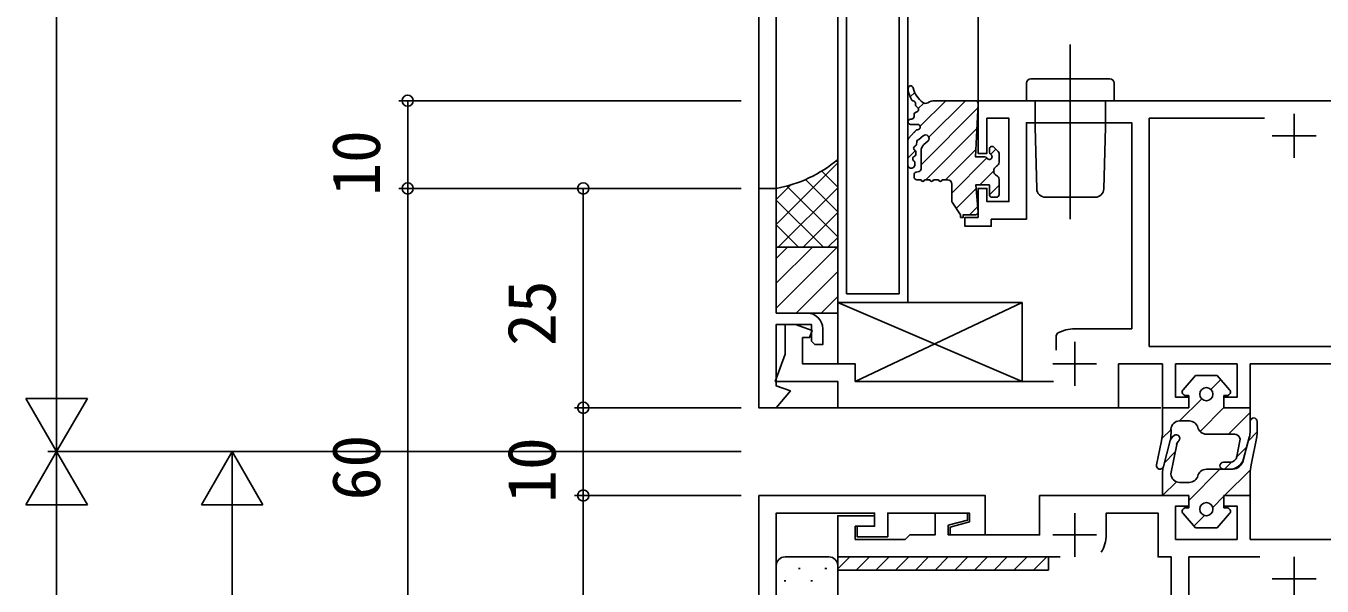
# Model space of a CAD drawing. Units: millimetres, scale not verified. Extents: x -960 to 961, y -419 to 416.
# Drawn here: x -597.9 to -450.2, y 223.3 to 287.1 of the extents above; entities that cross this region are included whole.
import ezdxf
from ezdxf.enums import TextEntityAlignment as Align

# ---------------------------------------------------------------- set-up
doc = ezdxf.new("R2010")
doc.units = ezdxf.units.MM
doc.header["$LTSCALE"] = 2
for name, color, linetype in [('0-2_YKK_11', 7, 'Continuous'), ('0-4_YKK_12', 2, 'Continuous'), ('0-5_YKK_13', 4, 'Continuous'), ('0-7_YKK_D', 6, 'Continuous')]:
    doc.layers.add(name, color=color, linetype=linetype)
doc.styles.add('ＭＳ ゴシック', font='')
doc.styles.get('ＭＳ ゴシック').set_extended_font_data('MS Gothic')

msp = doc.modelspace()

# ---------------------------------------------------------------- linework, layer by layer
at = {"layer": '0-2_YKK_11'}
for p, q in [((-453.4, 277.1), (-453.4, 272.1)), ((-455.9, 274.6), (-450.9, 274.6)), ((-478.4, 251.1), (-478.4, 246.1)), ((-480.9, 248.6), (-475.9, 248.6)), ((-478.4, 231.6), (-478.4, 226.6)), ((-480.9, 229.1), (-475.9, 229.1)), ((-453.4, 226.6), (-453.4, 221.6)), ((-455.9, 224.1), (-450.9, 224.1))]:
    msp.add_line(p, q, dxfattribs=at)
for points in [[(-478.4, 252.6), (-471.9, 252.6), (-471.9, 276.1), (-483.9, 276.1), (-483.9, 265.1), (-487.9, 265.1), (-487.9, 264.3), (-490.9, 264.3), (-490.9, 265.3), (-489.4, 265.3), (-489.4, 268.6), (-488.4, 268.6), (-488.4, 267.1), (-485.9, 267.1), (-485.9, 276.6), (-488.4, 276.6), (-488.4, 272.6), (-489.4, 272.6), (-489.4, 278.6), (-416.4, 278.6)], [(-456.782, 276.6), (-469.9, 276.6), (-469.9, 250.6), (-426.323, 250.6)], [(-514.4, 268.6), (-514.4, 243.6), (-512.4, 243.6), (-510.793, 245.515), (-512.4, 246.1), (-512.4, 253.1), (-508.4, 253.1), (-508.4, 251.2), (-508, 250.8), (-507.1, 250.8), (-507.1, 252.6)], [(-508.9, 254.4), (-512.4, 254.4), (-512.4, 268.6), (-514.4, 268.6)], [(-461.4, 243.6), (-461.4, 244.8), (-459.9, 244.8), (-459.9, 248.6), (-466.9, 248.6), (-466.9, 244.8), (-465.4, 244.8), (-465.4, 243.6), (-468.4, 243.6), (-468.4, 248.6), (-473.4, 248.6), (-473.4, 243.6), (-505.4, 243.6), (-505.4, 246.6), (-512.528, 246.6), (-511.4, 249.7), (-511.4, 253.1), (-510.2, 253.1), (-508.315, 252.414), (-508.612, 251.6), (-509.4, 251.6), (-509.4, 248.6), (-503.4, 248.6), (-503.4, 246.6), (-480.8, 246.6)], [(-480.5, 250.15), (-480.5, 251.833), (-480.346, 252.095)], [(-434.4, 248.6), (-458.4, 248.6), (-458.4, 243.6), (-461.4, 243.6)], [(-480.05, 226.6), (-505.4, 226.6), (-505.4, 231.3), (-501.2, 231.3), (-501.2, 230.1), (-503.4, 230.1), (-503.4, 228.6), (-497.7, 228.6), (-497.2, 229.1), (-494.3, 229.1), (-494.3, 231.6), (-490.6, 231.6), (-490.6, 230.8), (-492.8, 230.211), (-492.8, 229.1), (-482.4, 229.1), (-482.4, 233.6), (-465.4, 233.6), (-465.4, 232.4), (-466.9, 232.4), (-466.9, 228.6), (-459.9, 228.6), (-459.9, 232.4), (-461.4, 232.4), (-461.4, 233.6), (-458.4, 233.6), (-458.4, 228.6), (-427.4, 228.6)], [(-414.4, 198.6), (-474.4, 198.6), (-474.4, 212.6), (-475.9, 212.6), (-475.9, 213.6), (-472.4, 213.6), (-472.4, 202.1), (-467.4, 202.1), (-467.4, 226.6), (-468.9, 226.6), (-468.9, 231.6), (-474.8, 231.6), (-474.8, 229.1)], [(-457.323, 226.6), (-465.4, 226.6), (-465.4, 202.1), (-459.802, 200.6), (-456.782, 200.6)]]:
    msp.add_lwpolyline(points, dxfattribs=at)
msp.add_lwpolyline([(-514.4, 233.6), (-488.6, 233.6), (-488.6, 229.1), (-492.6, 229.1), (-492.6, 230), (-490.4, 230.589), (-490.4, 231.6), (-499.7, 231.6), (-499.7, 228.9), (-503.2, 228.9), (-503.2, 230.1), (-501.2, 230.1), (-501.2, 231.6), (-512.4, 231.6), (-512.4, 208.6), (-514.4, 208.6)], close=True, dxfattribs=at)
for centre, radius, start, end in [((-508.9, 252.6), 1.8, 0.00001, 89.99999), ((-478.4, 248.6), 4, 90, 119.10993), ((-478.4, 229.1), 3.6, 326.94426, 359.99997)]:
    msp.add_arc(centre, radius, start, end, dxfattribs=at)
at = {"layer": '0-4_YKK_12'}
for p, q in [((-514.4, 268.3), (-514.408, 331.4)), ((-512.4, 268.3), (-512.408, 331.4)), ((-505.4, 255.6), (-505.408, 331.4)), ((-504.408, 331.4), (-504.4, 256.6)), ((-498.4, 256.6), (-498.408, 331.4)), ((-497.408, 331.4), (-497.4, 255.6)), ((-489.4, 278.3), (-489.408, 331.4)), ((-497.4, 255.6), (-505.4, 255.6)), ((-504.4, 256.6), (-498.4, 256.6)), ((-514.108, 243.6), (-468.602, 243.6))]:
    msp.add_line(p, q, dxfattribs=at)
at = {"layer": '0-5_YKK_13'}
for p, q in [((-478.9, 285.019), (-478.9, 265.1)), ((-483.4, 281.1), (-474.4, 281.1)), ((-497.144, 279.042), (-496.633, 279.553)), ((-483.9, 280.6), (-483.9, 278.6)), ((-473.9, 278.6), (-473.9, 280.6)), ((-496.22, 277.72), (-495.599, 278.341)), ((-496.012, 275.684), (-493.096, 278.6)), ((-495.9, 271.306), (-489.425, 277.78)), ((-495.019, 274.431), (-490.85, 278.6)), ((-489.7, 278.6), (-494.346, 278.6)), ((-483.9, 278.6), (-473.9, 278.6)), ((-482.9, 278.6), (-482.9, 275.6)), ((-474.9, 275.6), (-474.9, 278.6)), ((-497, 276.5), (-497.1, 276.5)), ((-496.7, 277.015), (-496.7, 276.8)), ((-496.742, 274.953), (-496.425, 275.271)), ((-495.36, 269.6), (-489.542, 275.419)), ((-482.9, 275.6), (-482.724, 268.575)), ((-475.076, 268.575), (-474.9, 275.6)), ((-497.4, 274.111), (-497.4, 271.177)), ((-496.41, 273.63), (-496.384, 273.918)), ((-496.167, 274.175), (-495.655, 274.606)), ((-496.167, 274.175), (-495.655, 274.606)), ((-495.128, 274.005), (-495.574, 273.597)), ((-487.107, 272.812), (-487.607, 273.312)), ((-505.4, 271.578), (-505.576, 271.754)), ((-497.4, 272.05), (-496.562, 272.888)), ((-496.517, 272.435), (-496.492, 272.717)), ((-495.9, 272.859), (-495.9, 270.834)), ((-493.115, 269.6), (-489.658, 273.058)), ((-492.405, 268.065), (-488.395, 272.075)), ((-488.119, 273.1), (-488.119, 272.72)), ((-487.994, 272.476), (-487.382, 273.088)), ((-487.019, 271.58), (-487.019, 272.6)), ((-512.4, 264.507), (-505.4, 271.507)), ((-505.4, 268.75), (-507.23, 270.58)), ((-496.622, 271.268), (-496.599, 271.522)), ((-496.127, 270.543), (-496.472, 270.457)), ((-489.225, 269), (-487.619, 270.606)), ((-512.4, 267.336), (-510.73, 269.006)), ((-505.4, 263.093), (-511.183, 268.876)), ((-505.4, 265.921), (-509.089, 269.61)), ((-496.7, 270.166), (-496.7, 269.9)), ((-496.4, 269.6), (-495.9, 269.6)), ((-495.5, 269.6), (-494.9, 269.6)), ((-494.5, 269.6), (-493.9, 269.6)), ((-493.5, 269.6), (-492.9, 269.6)), ((-492.405, 269.1), (-492.405, 267.191)), ((-488.117, 267.863), (-487.019, 268.961)), ((-512.179, 261.9), (-505.4, 268.679)), ((-491.893, 266.332), (-489.644, 268.581)), ((-487.819, 267.6), (-487.319, 267.6)), ((-481.623, 267.6), (-481.725, 267.6)), ((-481.623, 267.6), (-476.177, 267.6)), ((-476.075, 267.6), (-476.177, 267.6)), ((-507.036, 261.9), (-512.4, 267.264)), ((-509.351, 261.9), (-505.4, 265.85)), ((-490.38, 265.6), (-489.457, 266.523)), ((-509.864, 261.9), (-512.4, 264.436)), ((-506.522, 261.9), (-505.4, 263.022)), ((-512.4, 260.615), (-511.115, 261.9)), ((-512.4, 257.787), (-508.287, 261.9)), ((-512.4, 254.958), (-505.458, 261.9)), ((-510.13, 254.4), (-505.4, 259.13)), ((-507.301, 254.4), (-505.4, 256.301)), ((-505.4, 255.6), (-484.4, 246.6)), ((-503.4, 246.6), (-484.4, 255.6)), ((-464.65, 247.298), (-466.054, 245.658)), ((-464.65, 247.298), (-462.15, 247.298)), ((-462.871, 245.68), (-461.737, 246.815)), ((-462.15, 247.298), (-460.746, 245.658)), ((-466.454, 242.098), (-463.932, 244.62)), ((-465.4, 244.998), (-465.75, 244.998)), ((-465.4, 243.598), (-465.4, 244.998)), ((-461.4, 244.998), (-461.4, 243.598)), ((-461.4, 244.998), (-461.05, 244.998)), ((-468.4, 243.598), (-468.4, 240.86)), ((-464.116, 240.9), (-461.4, 243.616)), ((-461.4, 243.598), (-458.4, 243.598)), ((-460.882, 240.598), (-458.4, 243.081)), ((-458.4, 243.598), (-458.4, 240.994)), ((-468.459, 240.092), (-467.424, 241.128)), ((-465.336, 242.098), (-466.442, 242.098)), ((-458.602, 239.848), (-457.6, 240.849)), ((-458.4, 242.039), (-458.4, 240.994)), ((-457.6, 242.039), (-457.6, 240.895)), ((-468.505, 239.843), (-469.079, 237.079)), ((-468.298, 236.907), (-467.509, 239.857)), ((-468.296, 236.917), (-467.509, 239.857)), ((-467.442, 236.055), (-466.781, 239.402)), ((-460.365, 240.598), (-463.4, 240.598)), ((-459.914, 238.061), (-459.624, 239.655)), ((-459.259, 237.402), (-458.503, 240.216)), ((-459.157, 237.783), (-458.503, 240.216)), ((-458.303, 237.084), (-457.658, 240.307)), ((-468.183, 237.338), (-466.943, 238.577)), ((-459.921, 238.024), (-458.787, 239.158)), ((-465.4, 233.05), (-461.852, 236.598)), ((-460.365, 236.598), (-463.4, 236.598)), ((-460.702, 237.398), (-461.446, 237.398)), ((-460.702, 236.598), (-461.446, 236.598)), ((-461.347, 236.598), (-460.528, 237.417)), ((-461.316, 233.598), (-458.381, 236.533)), ((-468.387, 233.598), (-466.815, 235.17)), ((-465.336, 235.098), (-466.442, 235.098)), ((-458.4, 233.598), (-458.4, 236.103)), ((-465.4, 233.598), (-465.4, 232.198)), ((-462.675, 232.239), (-461.4, 233.514)), ((-461.4, 233.598), (-458.4, 233.598)), ((-461.4, 232.198), (-461.4, 233.598)), ((-465.4, 232.198), (-465.75, 232.198)), ((-461.4, 232.198), (-461.05, 232.198)), ((-464.65, 229.898), (-466.054, 231.538)), ((-464.819, 230.095), (-463.591, 231.323)), ((-462.15, 229.898), (-460.746, 231.538)), ((-464.65, 229.898), (-462.15, 229.898)), ((-511.4, 226.6), (-506.4, 226.6)), ((-504.038, 226.6), (-505.4, 225.238)), ((-501.793, 226.6), (-503.293, 225.1)), ((-499.548, 226.6), (-501.048, 225.1)), ((-497.303, 226.6), (-498.803, 225.1)), ((-495.058, 226.6), (-496.558, 225.1)), ((-492.813, 226.6), (-494.313, 225.1)), ((-490.568, 226.6), (-492.068, 225.1)), ((-488.323, 226.6), (-489.823, 225.1)), ((-486.078, 226.6), (-487.578, 225.1)), ((-483.833, 226.6), (-485.333, 225.1)), ((-481.588, 226.6), (-483.088, 225.1)), ((-512.4, 217.6), (-512.4, 225.6)), ((-509.886, 225.289), (-509.686, 225.289)), ((-506.856, 225.289), (-506.656, 225.289)), ((-505.4, 225.6), (-505.4, 217.6)), ((-511.501, 223.874), (-511.301, 223.874)), ((-508.471, 223.874), (-508.271, 223.874)), ((-505.441, 223.874), (-505.4, 223.874))]:
    msp.add_line(p, q, dxfattribs=at)
for points in [[(-488.638, 272.2), (-489.7, 272.2), (-489.4, 278.285)], [(-496.518, 275.201), (-496.7, 275), (-497.322, 274.312)], [(-497.1, 275.9), (-497, 275.9), (-496.3, 275.9)], [(-505.4, 271.9), (-505.4, 261.9), (-512.4, 261.9), (-512.4, 268.6)], [(-489.4, 265.9), (-489.682, 269), (-488.119, 269), (-488.119, 267.9)], [(-487.019, 267.9), (-487.019, 269.52), (-487.019, 269.62)], [(-492.355, 267.024), (-491.405, 265.6), (-491.405, 265.3), (-491.105, 265.3), (-491.105, 265.6), (-489.7, 265.6)], [(-465.4, 243.598), (-468.4, 243.598), (-468.4, 241.893)], [(-467.442, 241.141), (-467.424, 241.123), (-467.442, 240.187), (-467.509, 239.857)], [(-465.4, 233.598), (-468.4, 233.598), (-468.4, 236.132)]]:
    msp.add_lwpolyline(points, dxfattribs=at)
for points in [[(-512.4, 261.9), (-505.4, 261.9), (-505.4, 254.4), (-512.4, 254.4)], [(-484.4, 255.6), (-505.4, 255.6), (-505.4, 248.6), (-503.4, 248.6), (-503.4, 246.6), (-484.4, 246.6)], [(-505.4, 226.6), (-505.4, 225.1), (-481.4, 225.1), (-481.4, 226.6)]]:
    msp.add_lwpolyline(points, close=True, dxfattribs=at)
for centre in [(-463.4, 245.148), (-463.4, 232.048)]:
    msp.add_circle(centre, 0.75, dxfattribs=at)
for centre, radius, start, end in [((-483.4, 280.6), 0.5, 90, 180), ((-474.4, 280.6), 0.5, 0, 90), ((-497.09, 279.989), 0.3, 13.31512, 187.29547), ((-493.916, 280.395), 3.5, 187.29547, 209.48467), ((-494.066, 280.675), 2.801, 192.73612, 234.42483), ((-496.789, 278.771), 0.2, 209.48467, 266.05031), ((-496.823, 278.272), 0.3, 346.23162, 86.05031), ((-496.338, 278.153), 0.2, 166.23162, 222.79726), ((-493.916, 280.395), 3.5, 222.79726, 227.19854), ((-496.498, 277.607), 0.3, 279.42424, 47.19854), ((-495.4, 278.8), 0.5, 233.73687, 301.78833), ((-494.346, 277.1), 1.5, 90, 121.78833), ((-489.7, 278.3), 0.3, 357.08541, 90), ((-497.1, 276.2), 0.3, 90, 270), ((-497, 276.8), 0.3, 270, 359.99999), ((-496.4, 277.015), 0.3, 99.42424, 179.99999), ((-496.295, 275), 0.3, 90.43621, 137.86454), ((-496.3, 275.6), 0.3, 270.43621, 90), ((-495.397, 274.3), 0.4, 312.37931, 130.11339), ((-497.1, 274.111), 0.3, 137.86454, 180), ((-496.451, 273.174), 0.3, 108.44315, 241.28719), ((-496.609, 273.648), 0.2, 288.44315, 354.86517), ((-495.388, 273.828), 1, 171.86593, 174.86517), ((-496.18, 273.941), 0.2, 107.6707, 171.86593), ((-496.301, 274.322), 0.2, 287.6707, 312.42799), ((-494.9, 272.859), 1, 132.37931, 180), ((-487.819, 273.1), 0.3, 45, 180), ((-515.122, 283.448), 15.095, 280.38793, 310.09313), ((-496.558, 271.979), 0.3, 108.44156, 241.28879), ((-496.717, 272.453), 0.2, 288.44156, 354.86517), ((-496.691, 272.735), 0.2, 354.86517, 61.28719), ((-488.638, 271.9), 0.3, 30, 90), ((-488.119, 272.2), 0.3, 210, 60), ((-487.819, 272.72), 0.3, 180, 240), ((-487.319, 272.6), 0.3, 0, 45), ((-497.021, 271.304), 0.4, 198.45537, 354.86517), ((-496.799, 271.54), 0.2, 354.86517, 61.28879), ((-496.4, 270.166), 0.3, 104.03625, 180), ((-496.2, 270.834), 0.3, 284.03625, 0), ((-487.019, 270.6), 0.6, 117.03569, 242.96431), ((-487.519, 271.58), 0.5, 297.03569, 0), ((-496.4, 269.9), 0.3, 180, 270), ((-495.7, 269.6), 0.2, 180, 0), ((-494.7, 269.6), 0.2, 180, 0), ((-493.7, 269.6), 0.2, 180, 0), ((-492.905, 269.1), 0.5, 0, 90), ((-487.519, 269.62), 0.5, 360, 62.96431), ((-487.819, 267.9), 0.3, 180, 270), ((-487.319, 267.9), 0.3, 270, 360), ((-481.725, 268.6), 1, 181.4321, 270), ((-476.075, 268.6), 1, 270, 358.5679), ((-492.105, 267.191), 0.3, 180, 213.69007), ((-489.7, 265.9), 0.3, 270, 10.3889), ((-465.75, 245.398), 0.4, 139.43378, 270), ((-461.05, 245.398), 0.4, 270, 40.56622), ((-458, 242.039), 0.4, 0, 180), ((-473.4, 240.86), 5, 348.26002, 0), ((-466.442, 241.098), 1, 90, 177.51513), ((-465.336, 241.098), 1, 14.47751, 90), ((-463.4, 241.598), 1, 194.47751, 270), ((-461.4, 240.994), 3, 344.95601, 0), ((-461.4, 240.994), 3, 344.95601, 0), ((-460.6, 240.895), 3, 348.69007, 360), ((-466.543, 239.598), 1, 121.90487, 165.02371), ((-466.838, 240.122), 0.4, 317.45737, 125.7207), ((-465.807, 239.176), 1, 137.45737, 166.93678), ((-460.224, 239.946), 0.667, 334.12657, 102.17019), ((-460.702, 238.198), 0.8, 270, 350.13172), ((-460.702, 238.198), 1.6, 270, 344.95601), ((-468.687, 236.998), 0.4, 168.26002, 348.25914), ((-465.4, 236.132), 3, 165.02371, 180), ((-463.4, 235.598), 1, 90, 165.52249), ((-461.446, 236.998), 0.4, 90, 270), ((-460.486, 237.928), 1.335, 275.21529, 336.81205), ((-453.4, 236.103), 5, 168.69007, 180), ((-466.442, 236.098), 1, 182.48487, 270), ((-465.336, 236.098), 1, 270, 345.52249), ((-465.75, 231.798), 0.4, 90, 220.56622), ((-461.05, 231.798), 0.4, 319.43378, 90), ((-511.4, 225.6), 1, 90, 180), ((-506.4, 225.6), 1, 0, 90)]:
    msp.add_arc(centre, radius, start, end, dxfattribs=at)
at = {"layer": '0-7_YKK_D'}
for p, q in [((-594.4, 245.6), (-594.4, 331.4)), ((-516.386, 278.6), (-555.4, 278.6)), ((-554.4, 278.6), (-554.4, 268.6)), ((-516.386, 268.6), (-555.4, 268.6)), ((-516.386, 268.6), (-555.4, 268.6)), ((-554.4, 208.6), (-554.4, 268.6)), ((-516.386, 268.6), (-535.4, 268.6)), ((-534.4, 268.6), (-534.4, 243.6)), ((-594.4, 238.6), (-594.4, 250.724)), ((-594.4, 238.6), (-597.9, 244.662)), ((-590.9, 244.662), (-597.9, 244.662)), ((-594.4, 238.6), (-590.9, 244.662)), ((-516.389, 243.6), (-535.4, 243.6)), ((-516.389, 243.6), (-535.4, 243.6)), ((-534.4, 243.6), (-534.4, 233.6)), ((-594.4, 238.6), (-597.9, 232.538)), ((-516.4, 238.6), (-595.4, 238.6)), ((-516.4, 238.6), (-595.4, 238.6)), ((-594.4, 238.6), (-590.9, 232.538)), ((-594.4, 238.6), (-594.4, 226.476)), ((-574.4, 238.6), (-577.9, 232.538)), ((-516.4, 238.6), (-575.4, 238.6)), ((-574.4, 238.6), (-570.9, 232.538)), ((-574.4, 238.6), (-574.4, 226.476)), ((-516.39, 233.6), (-535.4, 233.6)), ((-516.39, 233.6), (-535.4, 233.6)), ((-534.4, 233.6), (-534.4, 208.6)), ((-597.9, 232.538), (-590.9, 232.538)), ((-577.9, 232.538), (-570.9, 232.538)), ((-594.4, 231.6), (-594.4, -293.8)), ((-574.4, 231.6), (-574.4, -24.1))]:
    msp.add_line(p, q, dxfattribs=at)
for centre in [(-554.4, 278.6), (-554.4, 268.6), (-554.4, 268.6), (-534.4, 268.6), (-534.4, 243.6), (-534.4, 243.6), (-534.4, 233.6), (-534.4, 233.6)]:
    msp.add_circle(centre, 0.637, dxfattribs=at)

# ---------------------------------------------------------------- texts
at = {"layer": '0-7_YKK_D', "style": 'ＭＳ ゴシック'}
for s, p in [('10', (-555.9, 267.762)), ('25', (-535.9, 250.645)), ('60', (-555.9, 233.039)), ('10', (-535.9, 232.762))]:
    msp.add_text(s, height=5.499, rotation=90, dxfattribs=at).set_placement(p, align=Align.BOTTOM_LEFT)

doc.saveas('drawing.dxf')
